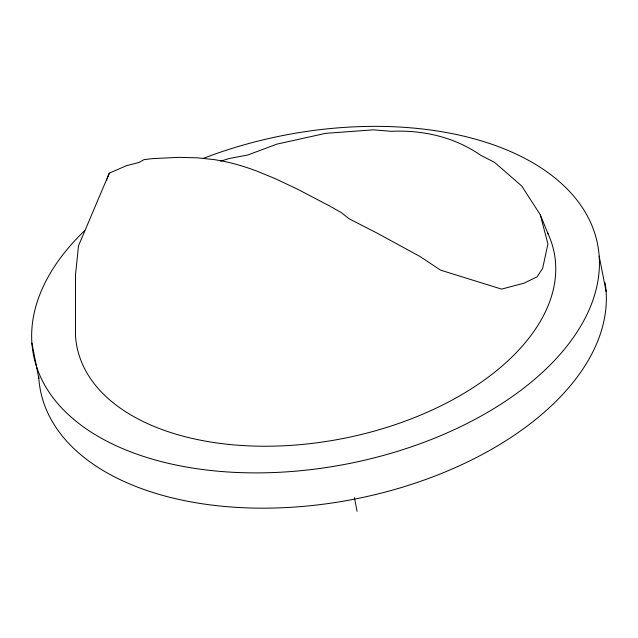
<?xml version="1.0" encoding="UTF-8"?>
<svg xmlns="http://www.w3.org/2000/svg" width="638" height="638" viewBox="0 0 638 638"><rect width="100%" height="100%" fill="white"/><g stroke="black" fill="none" stroke-linecap="round" stroke-linejoin="round"><path stroke-width="0.96" d="M106.69 180.594L106.753 179.701M107.072 178.887L109.305 173.153L126.388 165.713L139.02 162.459L144.148 159.588L152.841 158.599L178.823 157.347L197.844 157.865L213.594 159.548A177.404 92.821 37.2 0 1 257.361 171.287L275.026 178.56L297.515 189.183L329.694 206.034L340.899 212.358L349.233 218.842L376.476 232.79L420.011 256.492L440.539 270.137L501.564 289.11L523.87 283.232L537.14 276.796L542.667 268.303L547.914 243.979L540.274 214.743L521.701 185.969L494.434 162.275L480.765 155.329A184.565 147.841 -40.3 0 0 391.254 131.324L373.445 129.825L325.524 133.358L276.948 144.116L247.759 155.01L229.257 158.511L220.684 161.143M109.305 173.153L78.506 245.797L75.515 274.627L75.539 336.393A243.214 141.58 -11.1 0 0 352.24 436.591A243.214 141.58 -11.1 0 0 547.396 232.447M540.274 214.743L548.194 234.146M599.178 256.165L606.1 291.454M354.393 497.68L357.073 511.325M31.9 343.084L38.822 378.366M605.087 282.754A287.435 167.323 -11.1 0 1 340.229 501.707A287.435 167.323 -11.1 0 1 38.703 376.476M203.227 158.415A287.435 167.323 -11.1 0 1 598.835 252.409A287.435 167.323 -11.1 0 1 237.783 472.511A287.435 167.323 -11.1 0 1 84.407 230.852"/></g></svg>
